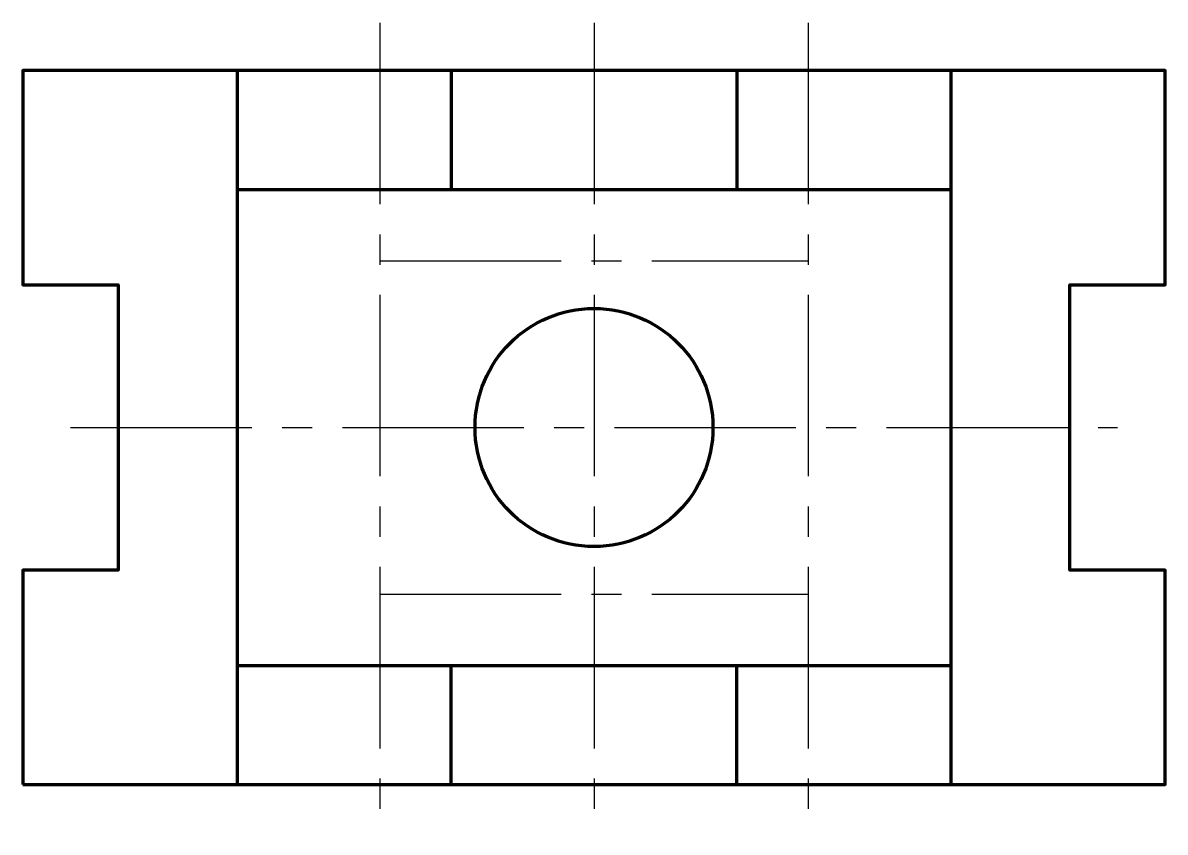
# Model space of a CAD drawing. Header units: millimetres. Extents: x 55 to 175, y 80 to 165.
import ezdxf

# ---------------------------------------------------------------- set-up
doc = ezdxf.new("R2010")
doc.units = ezdxf.units.MM
doc.linetypes.add('CENTER2', pattern=[28.575, 19.05, -3.175, 3.175, -3.175])
doc.layers.add('OSI', color=1, linetype='CENTER2', lineweight=30)
doc.layers.add('OSNV', color=7, linetype='Continuous', lineweight=80)

msp = doc.modelspace()

# ---------------------------------------------------------------- linework, layer by layer
at = {"layer": 'OSI'}
for p, q in [((92.5, 165), (92.5, 80)), ((115, 165), (115, 80)), ((137.5, 165), (137.5, 80)), ((92.5, 140), (137.5, 140)), ((60, 122.5), (170, 122.5)), ((92.5, 105), (137.5, 105))]:
    msp.add_line(p, q, dxfattribs=at)
at = {"layer": 'OSNV'}
for points in [[(55, 85), (175, 85), (175, 107.5), (165, 107.5), (165, 137.5), (175, 137.5), (175, 160), (55, 160), (55, 137.5), (65, 137.5), (65, 107.5), (55, 107.5), (55, 85)], [(77.5, 160), (77.5, 85)], [(100, 160), (100, 147.5)], [(130, 160), (130, 147.5)], [(152.5, 160), (152.5, 85)], [(77.5, 147.5), (152.5, 147.5)], [(77.5, 97.5), (152.5, 97.5)], [(100, 85), (100, 97.5)], [(130, 85), (130, 97.5)]]:
    msp.add_lwpolyline(points, dxfattribs=at)
msp.add_circle((115, 122.5), 12.5, dxfattribs=at)

doc.saveas('drawing.dxf')
